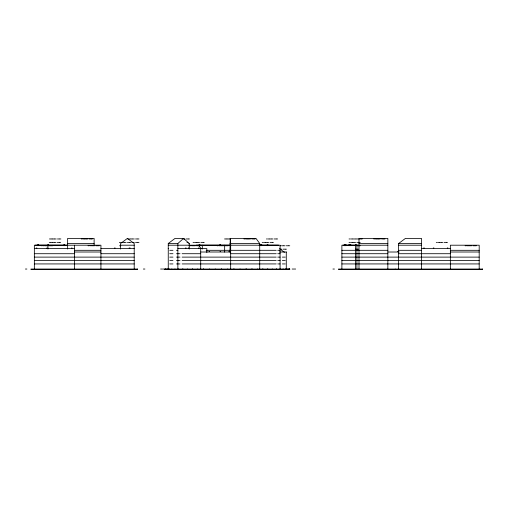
<?xml version="1.0" encoding="UTF-8"?>
<svg xmlns="http://www.w3.org/2000/svg" width="508" height="508" viewBox="0 0 508 508"><rect width="100%" height="100%" fill="white"/><g stroke="black" fill="none" stroke-linecap="round" stroke-linejoin="round"><path stroke-width="0.76" d="M229.889 252.127L230.283 238.398L255.981 238.398L259.721 243.503L259.721 269.037M168.256 269.037L168.256 243.503L177.864 243.503L183.559 238.398L189.249 243.503L189.249 249.047M168.256 243.503L175.057 238.398L183.559 238.398M398.628 269.602L398.621 243.503L405.435 238.398L421.507 238.398L421.507 269.037M49.422 238.963L50.921 238.963M51.219 238.963L52.724 238.963M52.889 238.963L54.458 238.963M54.648 238.963L56.217 238.963M57.461 238.963L59.69 238.963M59.931 238.963L60.897 238.963M81.223 238.963L82.055 238.963M82.76 238.963L84.258 238.963M84.531 238.963L86.023 238.963M86.297 238.963L87.776 238.963M89.014 238.963L91.243 238.963M91.484 238.963L92.45 238.963M127.749 238.963L128.588 238.963M129.286 238.963L130.785 238.963M131.058 238.963L132.55 238.963M132.823 238.963L134.303 238.963M135.541 238.963L137.77 238.963M138.011 238.963L138.976 238.963M183.337 238.963L184.804 238.963M186.042 238.963L188.265 238.963M188.506 238.963L189.471 238.963M224.511 238.963L225.99 238.963M226.174 238.963L227.749 238.963M228.048 238.963L229.521 238.963M229.794 238.963L230.391 238.963M243.942 238.963L244.773 238.963M245.51 238.963L246.977 238.963M247.256 238.963L248.736 238.963M249.034 238.963L250.501 238.963M251.733 238.963L253.962 238.963M254.203 238.963L255.168 238.963M266.433 238.963L267.272 238.963M268.002 238.963L269.469 238.963M269.748 238.963L271.234 238.963M271.526 238.963L272.993 238.963M274.231 238.963L276.454 238.963M276.701 238.963L277.66 238.963M349.04 238.963L349.872 238.963M350.584 238.963L352.076 238.963M352.349 238.963L355.797 238.963M356.083 238.963L361.042 238.963M361.283 238.963L362.248 238.963M373.767 238.963L374.599 238.963M375.31 238.963L376.809 238.963M377.082 238.963L378.562 238.963M378.841 238.963L380.321 238.963M381.559 238.963L383.788 238.963M384.029 238.963L384.994 238.963M49.263 242.367L50.749 242.367M51.029 242.367L52.527 242.367M52.756 242.367L54.254 242.367M54.553 242.367L56.032 242.367M57.271 242.367L59.5 242.367M59.741 242.367L60.706 242.367M119.336 242.367L120.834 242.367M121.349 242.367L122.18 242.367M122.86 242.367L124.358 242.367M124.657 242.367L126.136 242.367M127.375 242.367L129.603 242.367M129.845 242.367L130.81 242.367M131.794 242.367L132.537 242.367M132.823 242.367L134.303 242.367M135.541 242.367L137.77 242.367M138.011 242.367L138.976 242.367M186.957 242.367L187.922 242.367M193.027 242.367L193.859 242.367M194.481 242.367L196.05 242.367M196.247 242.367L197.815 242.367M198.095 242.367L199.587 242.367M200.819 242.367L203.041 242.367M203.289 242.367L204.248 242.367M262.198 242.367L263.036 242.367M263.658 242.367L265.227 242.367M265.417 242.367L266.992 242.367M267.272 242.367L268.764 242.367M269.996 242.367L272.218 242.367M272.466 242.367L273.425 242.367M349.04 242.367L349.872 242.367M350.584 242.367L352.088 242.367M352.311 242.367L353.809 242.367M354.108 242.367L355.613 242.367M356.832 242.367L359.054 242.367M359.302 242.367L360.261 242.367M436.277 242.367L437.109 242.367M437.826 242.367L439.331 242.367M439.553 242.367L441.052 242.367M441.35 242.367L442.855 242.367M444.068 242.367L446.297 242.367M446.538 242.367L447.504 242.367M67.64 243.503L94.12 243.503M188.843 243.503L189.249 243.503M229.889 243.503L259.721 243.503M358.997 243.503L387.845 243.503M398.621 243.503L421.507 243.503M261.753 244.57L261.023 244.57L261.023 245.707M35.484 245.135L66.504 245.135M196.393 245.135L230.759 245.135M259.074 245.135L278.543 245.135M343.021 245.135L357.867 245.135M120.593 245.205L134.214 245.205M168.256 245.205L280.073 245.205L280.073 269.037M387.845 245.205L341.884 245.205L341.89 269.602M398.621 245.205L421.507 245.205M41.504 245.77L42.342 245.77M43.269 245.77L44.101 245.77M44.78 245.77L46.279 245.77M46.577 245.77L48.057 245.77M49.295 245.77L51.524 245.77M51.765 245.77L52.73 245.77M88.03 245.77L88.868 245.77M89.795 245.77L90.627 245.77M91.307 245.77L92.805 245.77M93.104 245.77L94.583 245.77M95.822 245.77L98.05 245.77M98.292 245.77L99.257 245.77M119.532 245.77L120.783 245.77M189.198 245.77L189.624 245.77M190.551 245.77L191.389 245.77M192.1 245.77L193.605 245.77M193.859 245.77L195.351 245.77M196.583 245.77L198.806 245.77M199.053 245.77L200.012 245.77M217.068 245.77L217.907 245.77M218.834 245.77L219.666 245.77M220.383 245.77L221.888 245.77M222.142 245.77L223.634 245.77M224.866 245.77L227.089 245.77M227.33 245.77L228.295 245.77M280.289 245.77L281.127 245.77M281.838 245.77L283.343 245.77M283.597 245.77L285.096 245.77M286.322 245.77L288.55 245.77M288.792 245.77L289.757 245.77M356.756 245.77L358.978 245.77M359.22 245.77L360.185 245.77M465.118 245.77L465.957 245.77M466.63 245.77L468.128 245.77M468.395 245.77L469.894 245.77M470.192 245.77L471.672 245.77M472.91 245.77L475.139 245.77M475.38 245.77L476.345 245.77M114.471 247.974L115.157 247.974M129.089 247.974L130.143 247.974M185.452 247.974L186.131 247.974M188.258 247.974L188.938 247.974M198.406 247.974L199.085 247.974M423.653 247.974L424.332 247.974M433.26 247.974L433.94 247.974M447.262 247.974L447.942 247.974M36.233 248.031L36.913 248.031M46.742 248.031L47.428 248.031M71.431 248.031L72.111 248.031M34.347 248.609L74.447 248.596M100.927 248.609L134.214 248.609M168.161 248.609L168.491 248.609M177.864 248.609L206.832 248.609L206.832 252.54M421.507 248.609L450.355 248.609M280.289 249.174L281.781 249.174M283.007 249.174L285.236 249.174M285.477 249.174L286.442 249.174M355.314 249.174L357.295 249.174M357.537 249.174L358.502 249.174M74.447 250.311L100.927 250.311M169.748 250.311L172.98 250.311M176.473 250.311L177.864 250.311M206.178 250.311L276.206 250.311M277.755 250.311L280.073 250.311M341.884 250.311L387.845 250.311M398.621 250.311L421.507 250.311M450.355 250.311L479.196 250.311M208.972 251.435L209.658 251.435M220.021 251.435L220.701 251.435M228.803 251.435L229.483 251.435M283.223 251.435L283.902 251.435M397.58 251.435L398.259 251.435M74.447 252.012L100.927 252.012M200.711 252.012L230.67 252M279.483 252.012L286.372 252.012M387.845 252.012L399.282 252.012M450.355 252.012L479.196 252.012M34.347 253.714L74.447 253.714M100.927 253.714L134.214 253.714M169.748 253.714L172.98 253.714M176.473 253.714L179.997 253.714M182.124 253.714L200.711 253.714M230.67 253.714L276.206 253.714M277.755 253.714L280.073 253.714M341.884 253.714L387.845 253.714M398.621 253.714L450.355 253.714M34.347 257.118L134.214 257.118M169.748 257.118L172.98 257.118M176.473 257.118L179.997 257.118M182.124 257.118L276.206 257.118M277.755 257.118L280.073 257.118M282.359 257.118L285.274 257.118M341.884 257.118L479.196 257.118M34.347 260.528L134.214 260.528M169.748 260.528L172.98 260.528M176.473 260.528L179.997 260.528M182.124 260.528L276.206 260.528M277.755 260.528L280.073 260.528M282.359 260.528L285.274 260.528M341.884 260.528L479.196 260.528M34.347 263.931L134.214 263.931M169.748 263.931L172.98 263.931M176.473 263.931L179.997 263.931M182.124 263.931L276.206 263.931M277.755 263.931L280.073 263.931M282.359 263.931L285.274 263.931M341.884 263.931L479.196 263.931M25.4 269.037L26.892 269.037M143.332 269.037L144.926 269.037M160.591 269.037L162.09 269.037M162.662 269.037L164.148 269.037M292.138 269.037L293.63 269.037M294.164 269.037L295.662 269.037M332.93 269.037L334.429 269.037M279.483 248.609L284.423 252.324M198.552 245.205L200.889 248.399M230.283 238.398L230.67 243.503L230.67 269.037M479.19 269.602L479.196 245.205L450.355 245.205L450.355 269.037M395.218 269.037L395.218 269.462M387.845 269.037L387.845 238.398L358.997 238.398L358.997 269.037M358.908 269.176L358.908 269.602M356.921 245.205L356.921 269.037M356.159 245.707L356.159 244.57L355.473 244.57L355.498 269.602M350.787 245.707L350.787 244.57L350.107 244.57L350.107 245.707M349.574 245.707L349.574 244.57L348.894 244.57L348.894 245.707M345.999 245.707L345.999 244.57L344.386 244.57L344.386 245.707M345.415 244.57L345.415 245.707M345.319 244.57L345.319 245.707M345.065 244.57L345.065 245.707M344.735 244.57L344.735 245.707M289.636 269.176L289.636 269.602M289.617 269.037L289.617 269.462M289.249 269.037L289.249 269.462M289.204 269.176L289.204 269.602M288.919 269.037L288.925 269.602M288.881 269.037L288.881 269.462M288.074 269.037L288.068 269.602M287.509 269.037L287.598 269.602M286.417 269.037L286.417 269.462M286.277 252.012L286.277 269.037M286.302 269.176L286.302 269.602M285.629 269.037L285.61 269.602M285.585 269.037L285.585 269.462M283.134 269.037L283.115 269.602M283.032 269.037L283.032 269.462M280.124 269.176L280.124 269.602M279.946 269.037L279.946 269.462M276.549 269.176L276.549 269.602M276.441 269.037L276.422 269.602M276.346 269.037L276.346 269.462M272.453 269.176L272.453 269.602M272.224 269.037L272.224 269.462M267.887 245.707L267.887 244.57L267.208 244.57L267.208 245.707M267.837 269.037L267.906 269.602M267.811 269.176L267.811 269.602M267.678 269.037L267.678 269.462M262.973 269.176L262.973 269.602M262.915 269.037L262.877 269.602M262.738 269.037L262.738 269.462M261.703 244.57L261.753 245.707M261.074 244.57L261.074 245.707M257.727 269.176L257.727 269.602M257.435 269.037L257.435 269.462M252.152 269.176L252.152 269.602M251.993 269.037L251.962 269.602M251.873 269.037L251.873 269.462M246.31 269.176L246.31 269.602M246.151 269.037L246.151 269.462M246.126 269.176L246.126 269.602M246.012 269.037L246.012 269.462M240.29 269.176L240.29 269.602M239.947 269.037L239.947 269.462M234.08 269.176L234.08 269.602M234.004 269.037L233.966 269.602M233.801 269.037L233.801 269.462M227.921 269.176L227.921 269.602M227.578 269.037L227.578 269.462M224.65 245.205L224.65 252.127M221.672 269.176L221.672 269.602M221.539 269.037L221.52 269.602M221.348 269.037L221.348 269.462M220.51 245.707L220.51 244.57L219.831 244.57L219.831 245.707M215.513 269.176L215.513 269.602M215.195 269.037L215.195 269.462M209.467 269.176L209.467 269.602M209.302 269.037L209.302 269.462M203.581 269.176L203.581 269.602M203.429 269.037L203.378 269.602M203.34 269.037L203.34 269.462M202.292 245.205L202.292 249.047M200.711 248.609L200.711 269.037M199.885 245.707L199.885 244.57L199.206 244.57L199.206 245.707M197.942 269.176L197.942 269.602M197.644 269.037L197.644 269.462M192.494 269.037L192.545 269.602M192.443 269.176L192.443 269.602M192.303 269.037L192.303 269.462M187.458 269.176L187.458 269.602M187.325 269.037L187.325 269.462M182.969 269.176L182.969 269.602M182.848 269.037L182.848 269.462M182.785 269.037L182.81 269.602M178.816 269.176L178.816 269.602M178.587 269.037L178.587 269.462M177.864 243.503L177.864 269.037M175.101 269.176L175.101 269.602M174.923 269.037L174.923 269.462M171.945 269.176L171.945 269.602M171.787 269.037L171.787 269.462M169.316 269.176L169.316 269.602M169.215 269.037L169.234 269.602M167.843 269.037L167.85 269.602M167.792 269.176L167.792 269.602M167.183 269.037L167.272 269.602M165.818 269.176L165.818 269.602M165.786 269.037L165.786 269.462M165.195 269.037L165.195 269.462M165.151 269.176L165.151 269.602M164.967 269.176L164.967 269.602M164.954 269.037L164.954 269.462M134.207 269.602L134.214 243.503L127.406 238.398L120.593 243.503L120.593 249.047M100.927 269.037L100.927 245.205L34.347 245.205L34.354 269.602M94.12 245.205L94.12 238.398L67.64 238.398L67.64 249.047M74.447 245.205L74.447 269.037M64.605 245.707L64.605 244.57L63.925 244.57L63.925 245.707M48.578 245.707L48.578 244.57L47.898 244.57L47.898 245.707M47.968 245.205L47.968 249.047M38.449 245.707L38.449 244.57L37.77 244.57L37.77 245.707M137.617 269.037L30.944 269.037L30.944 269.602L137.617 269.602L137.617 269.037M289.738 269.037L164.763 269.037L164.763 269.602L289.738 269.602L289.738 269.037M482.6 269.037L338.48 269.037L338.48 269.602L482.6 269.602L482.6 269.037M166.237 269.602L166.243 269.037L166.179 269.602"/></g></svg>
